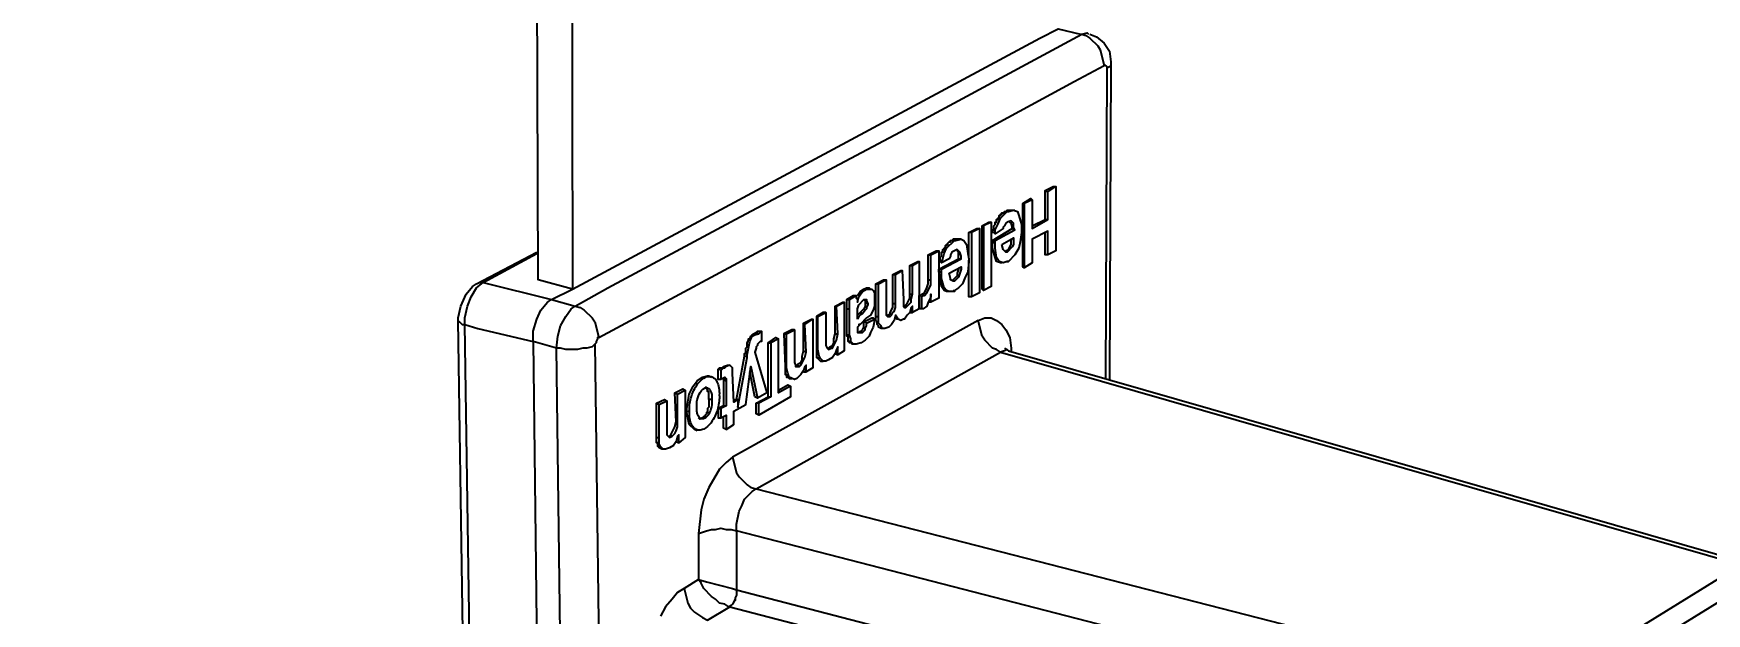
# Model space of a CAD drawing. Header units: feet. Extents: x -327 to 55127, y -2634 to 4121.
# Drawn here: x 176.01 to 183.4, y 40.13 to 42.69 of the extents above; entities that cross this region are included whole.
import ezdxf
from ezdxf.enums import TextEntityAlignment as Align

# ---------------------------------------------------------------- set-up
doc = ezdxf.new("R2018")
doc.units = ezdxf.units.FT
doc.header["$MEASUREMENT"] = 0
for name, color, linetype in [('G-ANNO-TEXT', 1, 'Continuous'), ('G-TEXT', 7, 'Continuous'), ('PDF_0', 7, 'Continuous')]:
    doc.layers.add(name, color=color, linetype=linetype)
doc.styles.add('NEI-A', font='arial.ttf')
doc.styles.get("Standard").update_dxf_attribs({"font": 'arial.ttf'})

# ---------------------------------------------------------------- blocks, each defined once
blk = doc.blocks.new('DETAIL_TITLE')
at = {"style": 'NEI-A', "flags": 8}
blk.add_attdef('#', text='', height=0.2, dxfattribs=at).set_placement((0.5922, -0.5109), align=Align.MIDDLE_CENTER)
at = {"lineweight": 30, "flags": 104}
blk.add_attdef('DETAIL_TITLE', text='', height=0.2, dxfattribs=at).set_placement((0.909897, -0.525138), align=Align.BOTTOM_LEFT)
at = {"style": 'NEI-A'}
for tag, p in [('SCALE:', (0.938649, -0.73792)), ('1"_=_', (1.547399, -0.73792))]:
    blk.add_attdef(tag, text='', height=0.1, dxfattribs=at).set_placement(p, align=Align.BOTTOM_LEFT)
blk = doc.blocks.new('sub-title')
at = {"color": 153, "lineweight": 30, "flags": 106}
blk.add_attdef('SUB_TITLE', text='', height=0.1875, dxfattribs=at).set_placement((0, 0.1875), align=Align.MIDDLE_CENTER)

msp = doc.modelspace()

# ---------------------------------------------------------------- linework, layer by layer
at = {"layer": 'PDF_0', "lineweight": 25}
for points in [[(177.8881, 41.4242), (177.8881, 41.4184), (177.8939, 41.4184), (177.9055, 41.4068), (177.9171, 41.4068), (177.9171, 41.4358), (177.9287, 41.488), (177.9461, 41.5285), (177.9693, 41.5691), (177.9982, 41.5923), (178.2997, 41.517), (178.3925, 41.5633), (178.2418, 41.6039), (178.2302, 45.0479, 0.257069), (178.091, 45.2914), (176.2704, 46.4394)], [(178.1768, 45.4311, -0.257069), (178.3867, 45.0479), (178.3925, 41.5633), (180.4566, 42.6707), (180.5378, 42.7113), (180.6363, 42.6881), (180.6421, 42.6881), (180.6653, 42.6939), (180.6711, 42.6881)]]:
    msp.add_lwpolyline(points, format="xyb", dxfattribs=at)
for points in [[(177.9751, 37.5859), (177.9171, 41.4068), (177.9751, 41.3894), (178.2186, 41.3314), (178.2186, 41.3778), (178.236, 41.43), (178.2534, 41.4706), (178.2823, 41.5054), (178.2997, 41.517), (178.4041, 41.488), (178.5491, 41.5691), (179.1115, 41.8706), (179.8884, 42.2823), (180.6421, 42.6881), (180.6595, 42.6823), (180.6769, 42.6707), (180.7117, 42.636), (180.7233, 42.6186), (180.7407, 42.549), (180.7407, 42.5548), (180.7523, 42.5432), (180.7523, 42.5374), (180.7465, 41.1691)], [(180.6769, 42.6881), (180.7059, 42.6765), (180.7407, 42.6476), (180.7639, 42.6128), (180.7697, 42.5664), (180.7697, 42.5606), (180.7639, 41.1633)], [(178.5085, 41.3488), (180.0739, 42.1895), (180.6073, 42.4794), (180.7407, 42.549)], [(180.7697, 42.5606), (180.7697, 42.549), (180.7639, 42.5432), (180.7523, 42.5374)], [(180.4914, 41.7141), (180.4914, 41.8184), (180.4218, 41.7837), (180.4218, 41.6793), (180.387, 41.6561), (180.3812, 41.6619), (180.3812, 41.9402), (180.416, 41.9634), (180.4218, 41.9576), (180.387, 41.9402)], [(180.4218, 41.9576), (180.4218, 41.83), (180.4914, 41.8706), (180.4914, 41.9924), (180.5262, 42.0156), (180.5262, 41.7315), (180.4914, 41.7141), (180.4798, 41.7141), (180.4798, 41.8126)], [(180.4218, 41.8416), (180.4798, 41.8706), (180.4798, 41.9982), (180.5146, 42.0156), (180.5262, 42.0156)], [(180.4798, 41.9982), (180.4914, 41.9924)], [(180.2595, 41.8069), (180.2537, 41.8126), (180.2479, 41.8126), (180.2479, 41.8242), (180.2537, 41.8242), (180.2537, 41.8416), (180.2595, 41.8474), (180.2595, 41.859), (180.2653, 41.859), (180.2653, 41.8706), (180.2711, 41.8706), (180.2711, 41.8764), (180.2769, 41.8764), (180.2769, 41.888), (180.2827, 41.888), (180.2827, 41.8938), (180.2884, 41.8938), (180.2884, 41.8996), (180.3, 41.8996), (180.3, 41.9054), (180.3058, 41.9054)], [(180.3116, 41.9054), (180.3058, 41.9054), (180.3116, 41.9112), (180.3348, 41.9112), (180.3464, 41.9112)], [(180.3812, 41.9402), (180.387, 41.9402), (180.387, 41.6561)], [(180.1435, 41.7083), (180.1435, 41.8126), (180.1783, 41.83), (180.1899, 41.83), (180.1551, 41.8126), (180.1435, 41.8126)], [(180.1551, 41.8126), (180.1551, 41.5285), (180.1435, 41.5285), (180.1435, 41.6909)], [(180.1899, 41.83), (180.1899, 41.5459), (180.1551, 41.5285)], [(180.2073, 41.8416), (180.2073, 41.5575), (180.2015, 41.5633), (180.2015, 41.8416), (180.2305, 41.859), (180.2421, 41.859), (180.2073, 41.8416), (180.2015, 41.8416)], [(180.2421, 41.859), (180.2421, 41.5749), (180.2073, 41.5575)], [(180.2884, 41.6793), (180.2827, 41.6793), (180.2653, 41.6851), (180.2595, 41.7025), (180.2479, 41.7431), (180.2479, 41.7779), (180.3348, 41.83), (180.3348, 41.8358), (180.329, 41.8532), (180.3232, 41.859), (180.3232, 41.8648)], [(180.3464, 41.8242), (180.3406, 41.8242), (180.3348, 41.83)], [(180.4798, 41.8706), (180.4914, 41.8706)], [(180.1087, 41.7837), (180.1203, 41.7779), (180.1319, 41.7605), (180.1377, 41.7199), (180.1435, 41.6967), (180.1435, 41.6851), (180.1377, 41.6387), (180.1261, 41.6155), (180.1145, 41.5865), (180.0971, 41.5691), (180.0797, 41.5575), (180.0797, 41.5517), (180.0565, 41.5517), (180.0449, 41.5517), (180.0333, 41.5575), (180.0217, 41.5749), (180.0159, 41.6155), (180.0101, 41.6387), (180.0101, 41.6503), (180.0971, 41.6967), (180.0971, 41.7257), (180.0913, 41.7315)], [(180.0217, 41.6793), (180.0159, 41.6851), (180.0159, 41.7025), (180.0217, 41.7083), (180.0217, 41.7257), (180.0275, 41.7257), (180.0275, 41.7373), (180.0333, 41.7373), (180.0333, 41.7431), (180.0391, 41.7489), (180.0391, 41.7547), (180.0449, 41.7547), (180.0449, 41.7605), (180.0507, 41.7605), (180.0507, 41.7663), (180.0565, 41.7721), (180.0623, 41.7721), (180.0623, 41.7779), (180.0681, 41.7779)], [(180.0565, 41.5517), (180.0449, 41.5575), (180.0333, 41.5691), (180.0217, 41.6097), (180.0217, 41.6503), (180.1087, 41.6967), (180.1087, 41.7083), (180.1029, 41.7257), (180.0913, 41.7373), (180.0681, 41.7257), (180.0623, 41.7141), (180.0623, 41.7083), (180.0565, 41.6967), (180.0217, 41.6793), (180.0275, 41.6967), (180.0333, 41.7199), (180.0449, 41.7431), (180.0797, 41.7779), (180.0855, 41.7779), (180.1087, 41.7837), (180.1029, 41.7837), (180.0739, 41.7837), (180.0681, 41.7779), (180.0797, 41.7779)], [(180.2479, 41.7779), (180.2595, 41.7779)], [(180.2479, 41.7721), (180.2595, 41.7663)], [(180.3174, 41.7315), (180.3058, 41.7315), (180.3174, 41.7373), (180.329, 41.7605), (180.329, 41.7837), (180.3348, 41.7837)], [(177.9461, 37.6033), (177.8881, 41.4242), (177.8881, 41.4358), (177.8997, 41.488), (177.9229, 41.5401), (177.9519, 41.5749), (177.9693, 41.5865), (178.236, 41.7257)], [(177.9693, 41.5865), (177.9809, 41.5923), (177.9982, 41.5923), (178.236, 41.7199)], [(179.8304, 41.43), (179.8188, 41.4474), (179.813, 41.4242), (179.8014, 41.4068), (179.7898, 41.3952), (179.7724, 41.3894), (179.7608, 41.3894), (179.755, 41.401), (179.7434, 41.4126), (179.7434, 41.5865), (179.7782, 41.6039), (179.7782, 41.4474), (179.784, 41.4416), (179.7956, 41.4416), (179.8014, 41.4474), (179.8072, 41.459), (179.813, 41.4648), (179.8188, 41.4822), (179.8188, 41.6271), (179.8478, 41.6445), (179.8536, 41.517), (179.8536, 41.488), (179.8594, 41.4822), (179.8652, 41.4822), (179.8884, 41.5054), (179.8884, 41.517), (179.8942, 41.5401), (179.8942, 41.6677), (179.9232, 41.6851)], [(179.871, 41.488), (179.8594, 41.488), (179.871, 41.4996), (179.8826, 41.5227), (179.8826, 41.6677), (179.9174, 41.6851), (179.9232, 41.6851), (179.9232, 41.4764), (179.9232, 41.5343), (179.929, 41.5343), (179.9348, 41.5401), (179.9464, 41.5459), (179.958, 41.5691), (179.9638, 41.5865), (179.9638, 41.7141), (179.9985, 41.7315), (180.0101, 41.7315), (180.0101, 41.5227), (179.9754, 41.5054), (179.9696, 41.5054), (179.9696, 41.5112)], [(179.8826, 41.6677), (179.8942, 41.6677)], [(179.9754, 41.5054), (179.9754, 41.5401), (179.9754, 41.5285), (179.9638, 41.5054), (179.958, 41.488), (179.9406, 41.4764), (179.9348, 41.4764), (179.9348, 41.5285), (179.9406, 41.5343), (179.9464, 41.5343), (179.958, 41.5459), (179.9754, 41.5807), (179.9754, 41.7141), (180.0101, 41.7315)], [(179.9638, 41.7141), (179.9754, 41.7141)], [(180.0971, 41.6967), (180.1087, 41.6967)], [(180.3058, 41.6851), (180.3174, 41.6851)], [(179.7666, 41.3894), (179.755, 41.3894), (179.7434, 41.3952), (179.7434, 41.401), (179.7376, 41.4068), (179.7376, 41.4184), (179.7318, 41.4242), (179.7318, 41.5865), (179.7666, 41.6039), (179.7782, 41.6039)], [(179.7956, 41.4416), (179.784, 41.4474), (179.7956, 41.4532), (179.7956, 41.459), (179.8072, 41.4822), (179.8072, 41.6271), (179.842, 41.6445), (179.8478, 41.6445)], [(179.8072, 41.6271), (179.8188, 41.6271)], [(179.9638, 41.6039), (179.9754, 41.6039)], [(180.0101, 41.6503), (180.0217, 41.6503)], [(180.0101, 41.6387), (180.0217, 41.6387)], [(180.0971, 41.6561), (180.0971, 41.6503), (180.0913, 41.6329), (180.0913, 41.6213), (180.0739, 41.6039), (180.0797, 41.5981)], [(179.6391, 41.3198), (179.6275, 41.3198), (179.6275, 41.3256), (179.6159, 41.3256), (179.6159, 41.3314), (179.6101, 41.3314), (179.6101, 41.3546), (179.6043, 41.3546), (179.6043, 41.517), (179.6333, 41.5343), (179.6449, 41.5343)], [(179.6043, 41.517), (179.6159, 41.517)], [(179.6507, 41.5343), (179.6623, 41.5517), (179.6797, 41.5633)], [(179.6913, 41.5633), (179.6797, 41.5633), (179.6913, 41.5691), (179.7029, 41.5691), (179.7087, 41.5633)], [(179.6797, 41.517), (179.6855, 41.5112), (179.6855, 41.4996)], [(179.7318, 41.5865), (179.7434, 41.5865)], [(179.8826, 41.5401), (179.8942, 41.5401)], [(179.9232, 41.5343), (179.929, 41.5343), (179.9348, 41.5285)], [(179.9348, 41.5401), (179.9464, 41.5343)], [(180.0739, 41.5575), (180.0797, 41.5575)], [(179.5115, 41.459), (179.4999, 41.459), (179.4709, 41.4416), (179.4709, 41.2618), (179.4767, 41.2618), (179.4767, 41.256), (179.4883, 41.2444), (179.4941, 41.2444), (179.4999, 41.2444), (179.4883, 41.256), (179.4825, 41.2676), (179.4767, 41.2966), (179.4767, 41.4416), (179.5115, 41.459), (179.5115, 41.314), (179.5173, 41.3024), (179.5231, 41.2966), (179.5347, 41.3024), (179.5405, 41.3024), (179.5579, 41.3372), (179.5637, 41.3662), (179.5579, 41.488), (179.5927, 41.5054), (179.5927, 41.2908), (179.5637, 41.2734), (179.5637, 41.3082), (179.5579, 41.2966), (179.5521, 41.2792), (179.5405, 41.2618), (179.5231, 41.2502), (179.5115, 41.2444), (179.4999, 41.2444)], [(179.4709, 41.4416), (179.4767, 41.4416)], [(179.5347, 41.3024), (179.5231, 41.3024), (179.5289, 41.3082), (179.5405, 41.314), (179.5463, 41.3256), (179.5463, 41.343), (179.5521, 41.3662), (179.5521, 41.488), (179.5869, 41.5054), (179.5927, 41.5054)], [(179.5521, 41.488), (179.5579, 41.488)], [(179.6043, 41.4764), (179.6159, 41.4764)], [(179.6971, 41.4996), (179.6855, 41.4996), (179.6855, 41.488), (179.6797, 41.4764), (179.6623, 41.459), (179.6507, 41.4474)], [(179.6739, 41.4532), (179.6681, 41.4532), (179.6681, 41.459), (179.6623, 41.459)], [(179.7318, 41.4416), (179.7434, 41.4416)], [(179.8072, 41.4996), (179.8188, 41.4996)], [(179.9348, 41.4764), (179.9232, 41.4764), (179.8942, 41.459), (179.8942, 41.488), (179.8884, 41.4822), (179.8826, 41.459), (179.871, 41.4474), (179.8594, 41.43), (179.8536, 41.43), (179.842, 41.4242), (179.8304, 41.43), (179.8246, 41.43), (179.8188, 41.4358)], [(179.8826, 41.459), (179.8942, 41.459)], [(180.3174, 41.2908), (180.3116, 41.2966), (180.3, 41.2908), (180.2827, 41.285), (180.2653, 41.2966), (180.2479, 41.3024), (180.2131, 41.3372), (180.2015, 41.3546), (180.1841, 41.4242), (179.0999, 40.8212), (179.0709, 40.798), (179.0419, 40.769), (178.9955, 40.6878), (178.9723, 40.6357), (178.9607, 40.5893), (178.9491, 40.4849), (178.9491, 40.282), (178.8853, 40.2414), (178.8563, 40.224), (178.8332, 40.195), (178.8042, 40.1602), (178.781, 40.1196)], [(179.1173, 41.0763), (179.152, 41.2676), (179.152, 41.2792), (179.1578, 41.2792), (179.1578, 41.3024), (179.1636, 41.3082), (179.1636, 41.3256), (179.1694, 41.3372), (179.1694, 41.343), (179.1752, 41.343), (179.181, 41.3546), (179.1868, 41.3604), (179.2042, 41.372), (179.21, 41.3778), (179.2158, 41.3778), (179.2274, 41.3778)], [(179.1231, 41.0763), (179.1231, 41.0415), (179.1636, 41.2618), (179.1636, 41.2734), (179.1752, 41.3314), (179.1868, 41.3546), (179.1984, 41.3604), (179.2158, 41.3662), (179.2274, 41.3778), (179.2274, 41.3314), (179.2216, 41.3314), (179.21, 41.3198), (179.21, 41.314), (179.2042, 41.3082), (179.2042, 41.3024), (179.1984, 41.285), (179.2506, 41.1053), (179.21, 41.0821)], [(179.2042, 41.372), (179.2158, 41.3662)], [(179.3724, 41.3836), (179.3608, 41.3836), (179.326, 41.3662), (179.3318, 41.2213), (179.3318, 41.1865), (179.3376, 41.1865), (179.3376, 41.1749), (179.3434, 41.1749), (179.3492, 41.1691), (179.355, 41.1691), (179.3608, 41.1691)], [(179.326, 41.3662), (179.3376, 41.3662)], [(179.3956, 41.2213), (179.384, 41.2271), (179.3898, 41.2329), (179.4014, 41.2386), (179.4072, 41.2502), (179.4072, 41.2676), (179.413, 41.2908), (179.413, 41.4126), (179.4477, 41.43), (179.4535, 41.43)], [(179.413, 41.4126), (179.4188, 41.4068)], [(179.5521, 41.3662), (179.5637, 41.3662)], [(179.6565, 41.372), (179.6623, 41.3778), (179.6681, 41.3778), (179.6739, 41.3836), (179.6797, 41.3952), (179.6797, 41.4184), (179.7144, 41.4358), (179.7202, 41.4358), (179.726, 41.43)], [(179.6623, 41.3778), (179.6739, 41.372)], [(179.6797, 41.4184), (179.6855, 41.4184), (179.6913, 41.4126)], [(180.1841, 41.4242), (180.2131, 41.4358), (180.2421, 41.4358), (180.2653, 41.4242), (180.2884, 41.4068), (180.3058, 41.3836), (180.3232, 41.3488), (180.329, 41.3024), (180.329, 41.2908)], [(178.4911, 41.3198), (178.5201, 39.2094), (178.5085, 39.2094), (178.5027, 39.2036), (178.5027, 39.1804), (178.5085, 39.1572), (178.5201, 39.134), (178.5259, 39.1166), (178.5433, 39.0934), (178.5722, 39.0644), (178.5896, 39.0586), (178.5664, 39.0528), (178.5607, 39.0528), (178.5259, 39.047), (178.4679, 39.0354), (178.3809, 39.0238), (178.3519, 39.018), (178.3519, 39.0238), (178.3693, 39.047), (178.4157, 39.1166), (178.4505, 39.163), (178.4795, 39.192), (178.5027, 39.2036)], [(179.2158, 41.0067), (179.2042, 41.0125), (179.2042, 41.0589), (179.2564, 41.0879), (179.2564, 41.3256), (179.2912, 41.3488), (179.3028, 41.343)], [(179.3028, 41.1169), (179.3434, 41.1401), (179.355, 41.1343), (179.3028, 41.1053), (179.3028, 41.343), (179.268, 41.3256), (179.268, 41.0879), (179.2158, 41.0589), (179.2042, 41.0589)], [(179.2564, 41.3256), (179.268, 41.3256)], [(179.4709, 41.2966), (179.4767, 41.2966)], [(179.6043, 41.3604), (179.6159, 41.3604)], [(180.3, 41.3024), (180.3174, 41.2908), (183.5875, 40.3516), (183.5991, 40.3458), (183.6281, 40.3284), (183.6455, 40.2994), (183.6571, 40.2414), (183.6571, 40.2356), (183.6513, 39.9689), (183.6513, 39.9573), (183.6745, 39.9457), (183.6919, 39.9283), (183.6977, 39.9167), (183.7035, 39.9109), (183.7035, 39.8877)], [(179.0477, 41.1633), (179.0361, 41.1633), (179.0361, 41.2097), (179.0419, 41.2155), (179.0535, 41.2155), (179.0593, 41.2213), (179.0767, 41.2271), (179.0825, 41.2271), (179.0883, 41.2271), (179.0709, 41.2213), (179.0651, 41.2155), (179.0593, 41.2155), (179.0477, 41.2039), (179.0477, 41.1633), (179.0535, 41.1691), (179.0651, 41.1749), (179.0651, 41.1691), (179.0709, 41.1691), (179.0709, 41.0473), (179.0477, 41.0357), (179.0477, 40.9951), (179.0709, 41.0067), (179.0709, 40.943), (179.0593, 40.9487), (179.0593, 41.0009)], [(179.0535, 41.2155), (179.0651, 41.2155), (179.0593, 41.2213)], [(179.0709, 40.943), (179.1057, 40.9661), (179.1057, 41.0241), (179.1578, 41.0531), (179.181, 41.2213), (179.21, 41.0821), (179.1984, 41.0879), (179.1752, 41.1981)], [(179.1057, 41.0705), (179.1115, 41.0763), (179.1231, 41.0763), (179.1057, 41.0647), (179.0999, 41.1923), (179.0999, 41.2155), (179.0883, 41.2271)], [(179.0999, 40.8212), (179.1173, 40.7516), (179.1289, 40.7342), (179.1636, 40.6994), (179.181, 40.6878), (179.2042, 40.682), (180.2827, 41.285), (183.5527, 40.3458), (183.5701, 40.3516), (183.5875, 40.3516)], [(179.152, 41.2676), (179.1578, 41.2676), (179.1636, 41.2618)], [(179.3318, 41.2213), (179.3376, 41.2155)], [(179.413, 41.2908), (179.4245, 41.285)], [(179.5521, 41.2792), (179.5637, 41.2734)], [(178.9433, 40.9372), (178.9317, 40.943), (178.9085, 40.9661), (178.8969, 41.0241), (178.9027, 41.0647), (178.9085, 41.0995), (178.9259, 41.1343), (178.9433, 41.1575), (178.9665, 41.1749), (178.9897, 41.1807), (178.9955, 41.1807), (179.0071, 41.1749)], [(179.0361, 41.2097), (179.0419, 41.2097), (179.0477, 41.2039)], [(179.0593, 41.1691), (179.0593, 41.0473), (179.0361, 41.0357), (179.0361, 40.9951), (179.0477, 40.9951)], [(179.0593, 41.1633), (179.0709, 41.1575)], [(179.413, 41.1981), (179.4245, 41.1981)], [(178.7984, 40.856), (178.7868, 40.856), (178.7752, 40.8618), (178.7752, 40.8676), (178.7694, 40.8676), (178.7694, 40.885), (178.7636, 40.885), (178.7636, 41.0589), (178.7984, 41.0763), (178.81, 41.0705)], [(178.8332, 40.914), (178.8216, 40.914), (178.8274, 40.9198), (178.8448, 40.9545), (178.8505, 40.9777), (178.8448, 41.1053), (178.8795, 41.1227), (178.8911, 41.1169)], [(178.8448, 41.1053), (178.8563, 41.0995)], [(178.9955, 41.0763), (178.9955, 41.0415), (178.9897, 41.0357), (178.9897, 41.0183), (178.9839, 41.0183), (178.9839, 41.0125), (178.9781, 41.0067), (178.9781, 41.0009), (178.9723, 41.0009), (178.9665, 40.9951), (178.9549, 40.9893), (178.9491, 40.9951)], [(179.0071, 41.0763), (178.9955, 41.0763), (178.9955, 41.1111), (178.9897, 41.1111), (178.9897, 41.1227), (178.9839, 41.1227), (178.9839, 41.1285), (178.9781, 41.1285)], [(179.355, 41.1343), (179.355, 41.0879), (179.2158, 41.0067), (179.2158, 41.0589)], [(179.2564, 41.0879), (179.268, 41.0879)], [(178.7636, 41.0589), (178.7752, 41.0531)], [(178.8969, 41.0241), (178.9085, 41.0241)], [(179.0361, 41.0357), (179.0477, 41.0357)], [(179.0593, 41.0473), (179.0709, 41.0473)], [(178.8505, 40.9777), (178.8563, 40.9777)], [(178.7636, 40.9082), (178.7752, 40.9082)], [(178.8505, 40.8908), (178.8621, 40.885)], [(178.9491, 40.4849), (178.9839, 40.4965), (179.0071, 40.5023), (179.0245, 40.5023), (179.0477, 40.5081), (179.0709, 40.5023), (179.0941, 40.5023), (179.1173, 40.4965), (179.1173, 40.2356), (182.5729, 39.3369), (182.6424, 39.3369), (182.654, 39.3427), (182.6598, 39.3485)], [(183.6049, 40.2762), (183.6049, 40.2878), (183.5991, 40.2936), (183.5991, 40.3052), (183.5933, 40.3168), (183.5759, 40.3342), (183.5527, 40.3458), (182.6598, 39.795), (182.683, 39.7834), (182.7004, 39.766), (182.7062, 39.7544), (182.7062, 39.7486), (182.712, 39.737), (182.712, 39.7254)], [(182.712, 39.7254), (183.6049, 40.2762)], [(178.8853, 40.2414), (178.8911, 40.224), (178.9027, 40.1776), (178.9143, 40.1544), (178.9317, 40.137), (178.9665, 40.1138), (178.9897, 40.1022), (179.0883, 40.1602), (182.5381, 39.2615), (182.4453, 39.2036), (182.4569, 39.1978), (182.4627, 39.192), (182.4743, 39.1862), (182.4975, 39.1398), (182.4975, 39.1282)], [(179.1173, 40.2356), (179.1173, 40.2124), (179.1115, 40.2008), (179.1115, 40.195), (179.0999, 40.1718), (179.0941, 40.166), (179.0825, 40.1602)]]:
    msp.add_lwpolyline(points, dxfattribs=at)
for points in [[(180.3116, 41.859), (180.3058, 41.8532), (180.3, 41.8416), (180.2942, 41.8358), (180.2942, 41.83), (180.2595, 41.8069), (180.2595, 41.8242), (180.2711, 41.8474), (180.2827, 41.8764), (180.3116, 41.9054), (180.3174, 41.9054), (180.3406, 41.9112), (180.358, 41.9054), (180.3638, 41.888), (180.3754, 41.8474), (180.3754, 41.8126), (180.3696, 41.7721), (180.3638, 41.7431), (180.3464, 41.7141), (180.3174, 41.6851), (180.3116, 41.6851), (180.2942, 41.6793), (180.2769, 41.6851), (180.2653, 41.7025), (180.2595, 41.7431), (180.2595, 41.7779), (180.3464, 41.8242), (180.3406, 41.8358), (180.3406, 41.8532), (180.329, 41.8648)], [(180.2884, 41.7605), (180.3406, 41.7895), (180.3406, 41.7605), (180.3348, 41.7489), (180.3116, 41.7257), (180.3058, 41.7257), (180.2942, 41.7373)], [(180.0565, 41.6329), (180.1087, 41.6619), (180.1087, 41.6503), (180.0971, 41.6155), (180.0797, 41.5981), (180.0739, 41.5981), (180.0623, 41.6039), (180.0623, 41.6097)], [(179.6681, 41.3256), (179.6449, 41.3198), (179.6333, 41.3198), (179.6217, 41.3314), (179.6217, 41.343), (179.6159, 41.3604), (179.6159, 41.517), (179.6449, 41.5343), (179.6449, 41.5227), (179.6507, 41.517), (179.6507, 41.5054), (179.6565, 41.5285), (179.6739, 41.5517), (179.6913, 41.5633), (179.7144, 41.5633), (179.7202, 41.5575), (179.726, 41.5459), (179.726, 41.488), (179.7202, 41.4706), (179.7087, 41.4474), (179.6913, 41.4358), (179.6623, 41.4068), (179.6565, 41.4068), (179.6565, 41.401), (179.6507, 41.3952), (179.6507, 41.372), (179.6739, 41.372), (179.6855, 41.3836), (179.6855, 41.3894), (179.6913, 41.401), (179.6913, 41.4126), (179.726, 41.43), (179.726, 41.4242), (179.7202, 41.3952), (179.7087, 41.372), (179.7029, 41.3546), (179.6855, 41.3372)], [(179.6507, 41.43), (179.6507, 41.4764), (179.6565, 41.4938), (179.6797, 41.517), (179.6913, 41.517), (179.6913, 41.5112), (179.6971, 41.4996), (179.6971, 41.4938), (179.6913, 41.4822), (179.6913, 41.4764), (179.6855, 41.4706), (179.6739, 41.4532), (179.6623, 41.4474), (179.6565, 41.4416)], [(178.4273, 41.4822), (178.4447, 41.4706), (178.4795, 41.4358), (178.4911, 41.4184), (178.5085, 41.3488), (178.5027, 41.3488), (178.5027, 41.343), (178.4969, 41.3314), (178.4969, 41.3256), (178.4795, 41.3082), (178.4563, 41.3024), (178.4389, 41.3024), (178.4157, 41.2966), (178.3635, 41.2966), (178.3403, 41.3024), (178.3229, 41.3024), (178.3287, 41.3546), (178.3403, 41.401), (178.3635, 41.4416), (178.3867, 41.4764), (178.4041, 41.488)], [(179.384, 41.1691), (179.3724, 41.1633), (179.3492, 41.1749), (179.3434, 41.1923), (179.3376, 41.2155), (179.3376, 41.3662), (179.3724, 41.3836), (179.3724, 41.2386), (179.3782, 41.2271), (179.3782, 41.2213), (179.3956, 41.2213), (179.4014, 41.2271), (179.4188, 41.2618), (179.4245, 41.285), (179.4188, 41.4068), (179.4535, 41.43), (179.4535, 41.2155), (179.4245, 41.1981), (179.4245, 41.2271), (179.4188, 41.2213), (179.413, 41.2039), (179.4014, 41.1865)], [(180.7581, 38.2701), (181.4712, 38.0961), (181.4828, 38.1367), (178.3519, 39.018), (178.3229, 41.3024), (178.2186, 41.3314), (178.2534, 38.4846), (179.5695, 38.1367), (179.5695, 38.1309), (179.7782, 38.2295), (180.0043, 38.2933), (180.2479, 38.3223), (180.4972, 38.3165)], [(178.8216, 40.8618), (178.8042, 40.856), (178.7926, 40.856), (178.781, 40.8676), (178.7752, 40.8792), (178.7752, 41.0531), (178.81, 41.0705), (178.81, 40.9198), (178.8216, 40.9082), (178.8332, 40.914), (178.8448, 40.9256), (178.8505, 40.9372), (178.8563, 40.9545), (178.8563, 41.0995), (178.8911, 41.1169), (178.8911, 40.9082), (178.8621, 40.885), (178.8621, 40.9198), (178.8563, 40.914), (178.8505, 40.8908), (178.839, 40.8734)], [(179.1173, 40.4965), (179.1173, 40.5255), (179.1289, 40.5835), (179.1404, 40.6067), (179.152, 40.6357), (179.1868, 40.6704), (179.2042, 40.682), (182.6598, 39.795), (182.6308, 39.766), (182.6192, 39.7428), (182.6018, 39.7196), (182.596, 39.6906), (182.5844, 39.6616), (182.5786, 39.6326), (182.5786, 39.6036)], [(179.1173, 40.2356), (179.1173, 40.2124), (179.1115, 40.2008), (179.1115, 40.1892), (179.1057, 40.1834), (179.0999, 40.1718), (179.0883, 40.1602), (179.0825, 40.1602), (179.0651, 40.1718), (179.0419, 40.1776), (179.0245, 40.195), (179.0071, 40.2066), (178.9723, 40.2414), (178.9607, 40.2646), (178.9491, 40.282), (178.9839, 40.2704), (179.0999, 40.2414)]]:
    msp.add_lwpolyline(points, close=True, dxfattribs=at)
msp.add_circle((179.6478, 41.0908), 9.1637, dxfattribs=at)
for points, knots in [([(178.9401, 41.1366), (178.9488, 41.1499), (178.9584, 41.1602), (178.9749, 41.1719), (178.9816, 41.1751), (178.9918, 41.1774), (178.9955, 41.1778), (179.0028, 41.1773), (179.0062, 41.1765), (179.0096, 41.1752)], [0, 0, 0, 0, 0.1384612, 0.1384612, 0.2325839, 0.2325839, 0.2842006, 0.2842006, 0.3345208, 0.3345208, 0.3345208, 0.3345208]), ([(179.0096, 41.1752), (179.0137, 41.1735), (179.0174, 41.171), (179.0248, 41.1641), (179.0282, 41.1593), (179.0349, 41.1466), (179.0378, 41.1375), (179.0413, 41.1167), (179.0417, 41.1059), (179.0412, 41.0953)], [0, 0, 0, 0, 0.0388533, 0.0388533, 0.0892054, 0.0892054, 0.163809, 0.163809, 0.2388192, 0.2388192, 0.2388192, 0.2388192]), ([(178.9093, 41.0221), (178.9081, 41.041), (178.9105, 41.0615), (178.9211, 41.1007), (178.9292, 41.12), (178.9401, 41.1366)], [0, 0, 0, 0, 0.1658054, 0.1658054, 0.3268556, 0.3268556, 0.3268556, 0.3268556]), ([(178.9423, 41.0411), (178.941, 41.0517), (178.9417, 41.0634), (178.9465, 41.0861), (178.9506, 41.097), (178.9561, 41.1062)], [0, 0, 0, 0, 0.0937225, 0.0937225, 0.1879062, 0.1879062, 0.1879062, 0.1879062]), ([(178.9561, 41.1062), (178.96, 41.1128), (178.9644, 41.118), (178.9721, 41.1241), (178.9753, 41.1258), (178.9808, 41.1275), (178.9833, 41.1278), (178.987, 41.1274), (178.9881, 41.1271), (178.9905, 41.1264), (178.9916, 41.1258), (178.9927, 41.1252)], [0, 0, 0, 0, 0.0673794, 0.0673794, 0.1133948, 0.1133948, 0.1483001, 0.1483001, 0.1652585, 0.1652585, 0.1827544, 0.1827544, 0.1827544, 0.1827544]), ([(178.9927, 41.1252), (178.9949, 41.1239), (178.9968, 41.1222), (179.001, 41.1173), (179.0028, 41.1137), (179.0062, 41.1052), (179.0074, 41.0998), (179.0089, 41.0882), (179.0089, 41.0818), (179.0084, 41.0755)], [0, 0, 0, 0, 0.0224941, 0.0224941, 0.0561267, 0.0561267, 0.1026889, 0.1026889, 0.1570588, 0.1570588, 0.1570588, 0.1570588]), ([(179.0081, 41.0768), (179.0094, 41.0662), (179.0087, 41.0546), (179.0039, 41.0319), (178.9999, 41.0209), (178.9944, 41.0117)], [0, 0, 0, 0, 0.0934111, 0.0934111, 0.1878301, 0.1878301, 0.1878301, 0.1878301]), ([(179.0412, 41.0959), (179.0424, 41.077), (179.04, 41.0565), (179.0294, 41.0173), (179.0212, 40.998), (179.0103, 40.9813)], [0, 0, 0, 0, 0.1657191, 0.1657191, 0.3267478, 0.3267478, 0.3267478, 0.3267478]), ([(178.9408, 40.9427), (178.9367, 40.9443), (178.933, 40.9468), (178.9255, 40.9537), (178.9221, 40.9585), (178.9155, 40.9711), (178.9125, 40.9802), (178.909, 41.001), (178.9086, 41.0119), (178.9091, 41.0225)], [0, 0, 0, 0, 0.0388185, 0.0388185, 0.0890379, 0.0890379, 0.1633587, 0.1633587, 0.2387734, 0.2387734, 0.2387734, 0.2387734]), ([(178.9577, 40.9926), (178.9555, 40.9939), (178.9536, 40.9956), (178.9494, 41.0005), (178.9476, 41.004), (178.9442, 41.0126), (178.943, 41.018), (178.9415, 41.0296), (178.9415, 41.036), (178.942, 41.0423)], [0, 0, 0, 0, 0.0224599, 0.0224599, 0.0560015, 0.0560015, 0.1026312, 0.1026312, 0.15711, 0.15711, 0.15711, 0.15711]), ([(178.9944, 41.0117), (178.9904, 41.0051), (178.986, 40.9999), (178.9783, 40.9938), (178.9751, 40.992), (178.9696, 40.9904), (178.9671, 40.9901), (178.9634, 40.9904), (178.9623, 40.9907), (178.9599, 40.9915), (178.9588, 40.992), (178.9577, 40.9926)], [0, 0, 0, 0, 0.0675497, 0.0675497, 0.1136547, 0.1136547, 0.1485639, 0.1485639, 0.165519, 0.165519, 0.1830066, 0.1830066, 0.1830066, 0.1830066]), ([(179.0103, 40.9813), (179.0016, 40.9681), (178.992, 40.9577), (178.9755, 40.946), (178.9687, 40.9428), (178.9585, 40.9404), (178.9549, 40.9401), (178.9476, 40.9405), (178.9441, 40.9413), (178.9408, 40.9427)], [0, 0, 0, 0, 0.1388567, 0.1388567, 0.2331898, 0.2331898, 0.2847211, 0.2847211, 0.3349438, 0.3349438, 0.3349438, 0.3349438])]:
    msp.add_open_spline(points, degree=3, knots=knots, dxfattribs=at)

# ---------------------------------------------------------------- block references
at = {"layer": 'G-ANNO-TEXT'}
ref = msp.add_blockref('DETAIL_TITLE', (61.1371, 1018.0946), dxfattribs=dict(at, xscale=128.9267043143703, yscale=128.9267043143703, zscale=128.9267043143703))
lines = msp.add_mtext('{\\LDC BLOCK TYPE-2 (3) STRINGS (52) MODULES [580W-NORTH MOTOR GAP] }', dxfattribs={"layer": '0', "insert": (178.4471, 989.0683), "char_height": 988.137813, "attachment_point": 1})
ref.add_attrib('DETAIL_TITLE', '', (178.4471, 989.0683)).embed_mtext(lines)
at = {"layer": 'G-TEXT'}
ref = msp.add_blockref('sub-title', (-251.2189, 104.6376), dxfattribs=dict(at, xscale=5.485316049832718, yscale=5.485316049832718, zscale=5.485316049832718))
lines = msp.add_mtext('{\\LTYPICAL 54-MODULE SHORT TRACKER  WIRING DETAIL}', dxfattribs={"layer": 'G-ANNO-TEXT', "insert": (-221.2581, 117.1338), "char_height": 92.112391, "attachment_point": 1})
ref.add_attrib('SUB_TITLE', '', (-221.2581, 117.1338), dxfattribs={"flags": 104}).embed_mtext(lines)
ref = msp.add_blockref('sub-title', (111.7643, 52.293), dxfattribs=dict(at, xscale=5.485316049832718, yscale=5.485316049832718, zscale=5.485316049832718))
lines = msp.add_mtext('{\\LTYPICAL 3x90-MODULE TRACKER WIRING DETAIL}', dxfattribs={"layer": 'G-ANNO-TEXT', "insert": (125.8028, 67.5178), "char_height": 92.112391, "attachment_point": 1})
ref.add_attrib('SUB_TITLE', '', (125.8028, 67.5178), dxfattribs={"flags": 104}).embed_mtext(lines)

doc.saveas('drawing.dxf')
